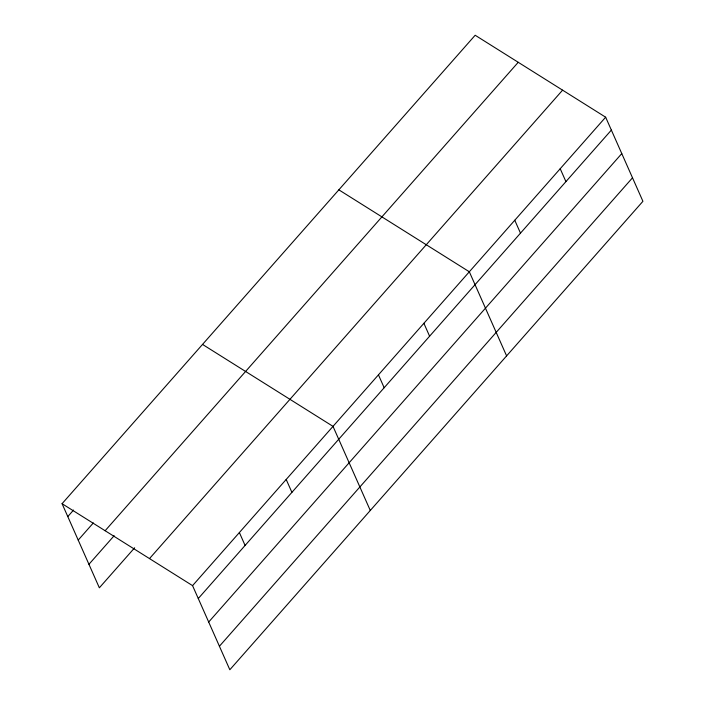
<?xml version="1.0" encoding="UTF-8"?>
<svg xmlns="http://www.w3.org/2000/svg" width="705" height="705" viewBox="0 0 705 705"><rect width="100%" height="100%" fill="white"/><g stroke="black" fill="none" stroke-linecap="round" stroke-linejoin="round"><path stroke-width="1.06" d="M62.075 503.696L475.17 35.25L605.648 117.197L642.925 201.304L229.83 669.75L192.562 585.635L62.075 503.696L99.352 587.803L134.646 547.785M67.795 516.589L73.558 510.059M78.211 540.092L93.333 522.943M105.133 530.733L518.228 62.296M88.936 564.308L114.148 535.721M149.495 558.598L562.59 90.152M192.562 585.635L605.648 117.197M198.272 598.536L611.367 130.09M208.689 622.03L621.775 153.593M219.414 646.247L632.508 177.801M338.849 189.839L469.327 271.777L506.604 355.893M202.529 344.419L333.007 426.366L370.284 510.482M560.211 168.724L565.921 181.617M514.765 220.251L520.484 233.143M423.89 323.313L429.601 336.206M378.453 374.84L384.163 387.732M286.195 479.453L291.905 492.354M239.374 532.548L245.093 545.441"/></g></svg>
